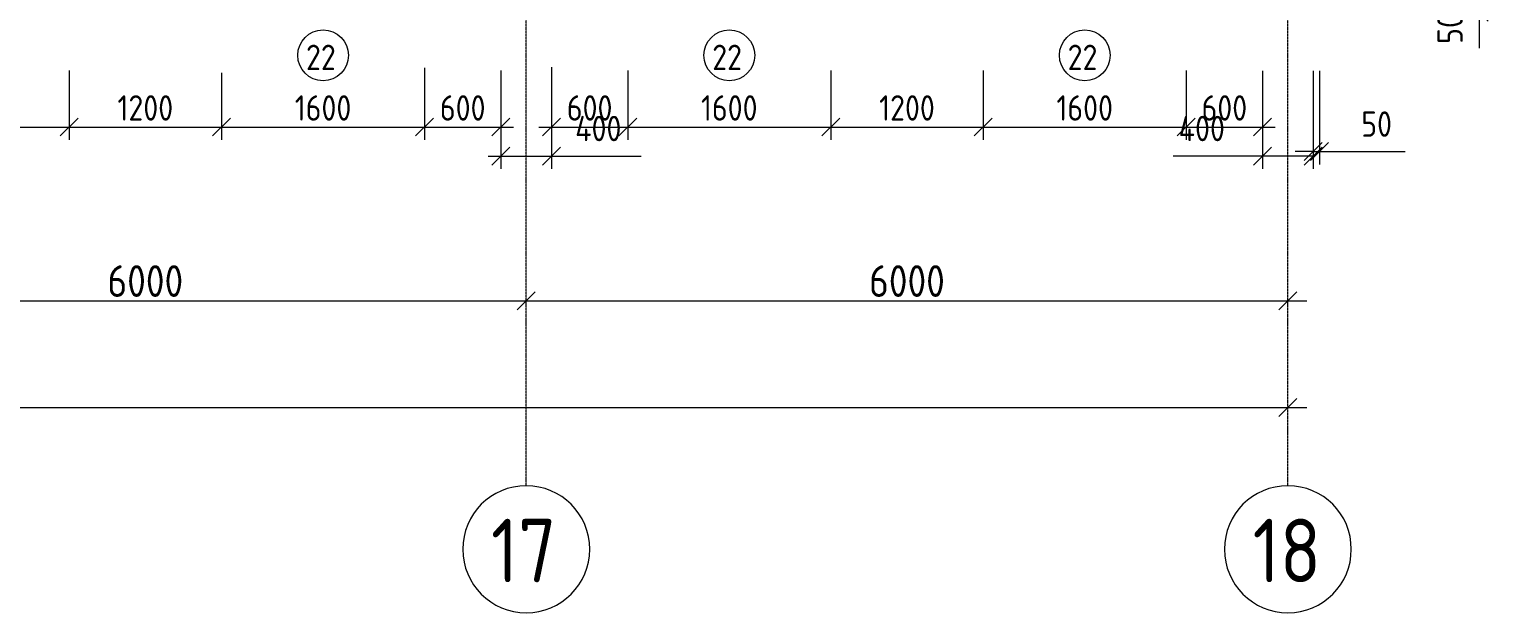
# Model space of a CAD drawing. Header units: millimetres. Extents: x -56773 to 221258, y -262288 to 26541.
# Drawn here: x 51695 to 63216, y -210602 to -206008 of the extents above; entities that cross this region are included whole.
import ezdxf

# ---------------------------------------------------------------- set-up
doc = ezdxf.new("R2010")
doc.units = ezdxf.units.MM
doc.linetypes.add('ADSK_Линия сетки', pattern=[25, 20, -2.5, 0, -2.5])
for name, color, linetype, lineweight in [('Марки окон', 7, 'Continuous', 20), ('Оси', 7, 'Continuous', 9), ('Размеры', 7, 'Continuous', 9)]:
    doc.layers.add(name, color=color, linetype=linetype, lineweight=lineweight)
doc.styles.add('GOST Common', font='', dxfattribs={"width": 0.9, "height": 500})
doc.styles.add('GOST Common_2', font='', dxfattribs={"width": 0.9, "height": 250})
doc.styles.add('GOST Common_3', font='', dxfattribs={"width": 0.9, "height": 200})
doc.styles.get('GOST Common').set_extended_font_data('GOST Common')
doc.styles.get('GOST Common_2').set_extended_font_data('GOST Common')
doc.styles.get('GOST Common_3').set_extended_font_data('GOST Common')
doc.dimstyles.new('ADSK_Основной_2_0', dxfattribs={"dimscale": 304.8, "dimtxt": 201.142999, "dimasz": 0.463911, "dimexe": 0.328084, "dimexo": 0.328084, "dimgap": 0.164042, "dimtad": 1, "dimdec": 3, "dimrnd": 0.001, "dimdsep": 46, "dimtxsty": 'GOST Common_3', "dimblk1": 'OBLIQUE', "dimblk2": 'OBLIQUE', "dimsah": 1, "dimcen": 0.09, "dimdle": 0.328084, "dimazin": 2, "dimtfac": 1, "dimtdec": 4, "dimtix": 1, "dimtmove": 0, "dimatfit": 3, "dimfxl": 1, "dimtvp": 1, "dimtolj": 1, "dimtzin": 0, "dimlwd": 20, "dimlwe": 20, "dimarcsym": 2})
doc.dimstyles.new('ADSK_Основной_2_0_1', dxfattribs={"dimscale": 304.8, "dimtxt": 201.142999, "dimasz": 0.463911, "dimexe": 0.328084, "dimexo": 0.328084, "dimgap": 0.164042, "dimtad": 1, "dimdec": 3, "dimrnd": 0.001, "dimdsep": 46, "dimtxsty": 'GOST Common_3', "dimblk1": 'OBLIQUE', "dimblk2": 'OBLIQUE', "dimsah": 1, "dimcen": 0.09, "dimdle": 0.328084, "dimazin": 2, "dimtfac": 1, "dimtdec": 4, "dimtix": 1, "dimtmove": 1, "dimatfit": 3, "dimfxl": 1, "dimtvp": 1, "dimtolj": 1, "dimtzin": 0, "dimlwd": 20, "dimlwe": 20, "dimarcsym": 2})
doc.dimstyles.new('ADSK_Основной_2_5_мм', dxfattribs={"dimscale": 304.8, "dimtxt": 251.428749, "dimasz": 0.463911, "dimexe": 0.492126, "dimexo": 0.984252, "dimgap": 0.098425, "dimtad": 1, "dimrnd": 0.01, "dimdsep": 46, "dimtxsty": 'GOST Common_2', "dimblk1": 'OBLIQUE', "dimblk2": 'OBLIQUE', "dimsah": 1, "dimcen": 0.09, "dimdle": 0.492126, "dimazin": 2, "dimtfac": 1, "dimtdec": 4, "dimtix": 1, "dimtmove": 0, "dimatfit": 3, "dimfxl": 1, "dimtvp": 1, "dimtolj": 1, "dimtzin": 0, "dimlwd": 20, "dimlwe": 20, "dimarcsym": 2})

# ---------------------------------------------------------------- blocks, each defined once
blk = doc.blocks.new('Ось сетки - Круг_Ø10 мм-8259-Кладочный план 4-го этажа')
at = {"layer": 'Оси', "lineweight": 20}
for start, end in [(360, 180), (180, 360)]:
    blk.add_arc((0, 0), 5, start, end, dxfattribs=at)
blk = doc.blocks.new('_Oblique')
at = {"color": 0, "linetype": 'ByBlock', "lineweight": -2}
blk.add_line((-0.5, -0.5), (0.5, 0.5), dxfattribs=at)
blk = doc.blocks.new('*D5860')
at = {"layer": 'Defpoints', "color": 0, "lineweight": 25, "transparency": 16777216}
for p in [(49609, -208046), (55609, -208046), (55609, -208146)]:
    blk.add_point(p, dxfattribs=at)
at = {"layer": 'Размеры', "color": 0, "lineweight": 20, "transparency": 16777216}
for p, q in [((49459, -208146), (55759, -208146)), ((49609, -208346), (49609, -208296)), ((55609, -208346), (55609, -208296))]:
    blk.add_line(p, q, dxfattribs=at)
at = {"layer": 'Размеры', "color": 0, "lineweight": 20, "transparency": 16777216, "xscale": 141.4, "yscale": 141.4, "zscale": 141.4, "rotation": 180}
blk.add_blockref('_Oblique', (49609, -208146), dxfattribs=at)
at = {"layer": 'Размеры', "color": 0, "lineweight": 20, "transparency": 16777216, "xscale": 141.4, "yscale": 141.4, "zscale": 141.4}
blk.add_blockref('_Oblique', (55609, -208146), dxfattribs=at)
at = {"layer": 'Размеры', "color": 0, "lineweight": 9, "transparency": 16777216, "insert": (52609, -207991), "char_height": 250, "width": 756.84, "attachment_point": 5, "style": 'GOST Common_2'}
blk.add_mtext('\\A1;6000', dxfattribs=at)
blk = doc.blocks.new('*D5861')
at = {"layer": 'Defpoints', "color": 0, "lineweight": 25, "transparency": 16777216}
for p in [(55609, -208046), (61609, -208046), (61609, -208146)]:
    blk.add_point(p, dxfattribs=at)
at = {"layer": 'Размеры', "color": 0, "lineweight": 20, "transparency": 16777216}
for p, q in [((55459, -208146), (61759, -208146)), ((55609, -208346), (55609, -208296)), ((61609, -208346), (61609, -208296))]:
    blk.add_line(p, q, dxfattribs=at)
at = {"layer": 'Размеры', "color": 0, "lineweight": 20, "transparency": 16777216, "xscale": 141.4, "yscale": 141.4, "zscale": 141.4, "rotation": 180}
blk.add_blockref('_Oblique', (55609, -208146), dxfattribs=at)
at = {"layer": 'Размеры', "color": 0, "lineweight": 20, "transparency": 16777216, "xscale": 141.4, "yscale": 141.4, "zscale": 141.4}
blk.add_blockref('_Oblique', (61609, -208146), dxfattribs=at)
at = {"layer": 'Размеры', "color": 0, "lineweight": 9, "transparency": 16777216, "insert": (58609, -207991), "char_height": 250, "width": 756.84, "attachment_point": 5, "style": 'GOST Common_2'}
blk.add_mtext('\\A1;6000', dxfattribs=at)
blk = doc.blocks.new('*D5869')
at = {"layer": 'Defpoints', "color": 0, "lineweight": 25, "transparency": 16777216}
for p in [(-19591, -208886), (61609, -208886), (61609, -208986)]:
    blk.add_point(p, dxfattribs=at)
at = {"layer": 'Размеры', "color": 0, "lineweight": 20, "transparency": 16777216}
for p, q in [((-19741, -208986), (61759, -208986)), ((-19591, -209186), (-19591, -209136)), ((61609, -209186), (61609, -209136))]:
    blk.add_line(p, q, dxfattribs=at)
at = {"layer": 'Размеры', "color": 0, "lineweight": 20, "transparency": 16777216, "xscale": 141.4, "yscale": 141.4, "zscale": 141.4, "rotation": 180}
blk.add_blockref('_Oblique', (-19591, -208986), dxfattribs=at)
at = {"layer": 'Размеры', "color": 0, "lineweight": 20, "transparency": 16777216, "xscale": 141.4, "yscale": 141.4, "zscale": 141.4}
blk.add_blockref('_Oblique', (61609, -208986), dxfattribs=at)
at = {"layer": 'Размеры', "color": 0, "lineweight": 9, "transparency": 16777216, "insert": (21009, -208831), "char_height": 250, "width": 889.8, "attachment_point": 5, "style": 'GOST Common_2'}
blk.add_mtext('\\A1;81200', dxfattribs=at)
blk = doc.blocks.new('*D5811')
at = {"layer": 'Defpoints', "color": 0, "lineweight": 25, "transparency": 16777216}
for p in [(50409, -206233), (52009, -206233), (52009, -206778)]:
    blk.add_point(p, dxfattribs=at)
at = {"layer": 'Размеры', "color": 0, "lineweight": 20, "transparency": 16777216}
for p, q in [((50409, -206333), (50409, -206878)), ((52009, -206333), (52009, -206878)), ((50309, -206778), (52109, -206778))]:
    blk.add_line(p, q, dxfattribs=at)
at = {"layer": 'Размеры', "color": 0, "lineweight": 20, "transparency": 16777216, "xscale": 141.4, "yscale": 141.4, "zscale": 141.4, "rotation": 180}
blk.add_blockref('_Oblique', (50409, -206778), dxfattribs=at)
at = {"layer": 'Размеры', "color": 0, "lineweight": 20, "transparency": 16777216, "xscale": 141.4, "yscale": 141.4, "zscale": 141.4}
blk.add_blockref('_Oblique', (52009, -206778), dxfattribs=at)
at = {"layer": 'Размеры', "color": 0, "lineweight": 9, "transparency": 16777216, "insert": (51209, -206628), "char_height": 200, "width": 560.47, "attachment_point": 5, "style": 'GOST Common_3'}
blk.add_mtext('\\A1;1600', dxfattribs=at)
blk = doc.blocks.new('*D5812')
at = {"layer": 'Defpoints', "color": 0, "lineweight": 25, "transparency": 16777216}
for p in [(52009, -206233), (53209, -206252), (53209, -206778)]:
    blk.add_point(p, dxfattribs=at)
at = {"layer": 'Размеры', "color": 0, "lineweight": 20, "transparency": 16777216}
for p, q in [((52009, -206333), (52009, -206878)), ((53209, -206352), (53209, -206878)), ((51909, -206778), (53309, -206778))]:
    blk.add_line(p, q, dxfattribs=at)
at = {"layer": 'Размеры', "color": 0, "lineweight": 20, "transparency": 16777216, "xscale": 141.4, "yscale": 141.4, "zscale": 141.4, "rotation": 180}
blk.add_blockref('_Oblique', (52009, -206778), dxfattribs=at)
at = {"layer": 'Размеры', "color": 0, "lineweight": 20, "transparency": 16777216, "xscale": 141.4, "yscale": 141.4, "zscale": 141.4}
blk.add_blockref('_Oblique', (53209, -206778), dxfattribs=at)
at = {"layer": 'Размеры', "color": 0, "lineweight": 9, "transparency": 16777216, "insert": (52609, -206628), "char_height": 200, "width": 560.47, "attachment_point": 5, "style": 'GOST Common_3'}
blk.add_mtext('\\A1;1200', dxfattribs=at)
blk = doc.blocks.new('*D5813')
at = {"layer": 'Defpoints', "color": 0, "lineweight": 25, "transparency": 16777216}
for p in [(54809, -206213), (53209, -206252), (54809, -206778)]:
    blk.add_point(p, dxfattribs=at)
at = {"layer": 'Размеры', "color": 0, "lineweight": 20, "transparency": 16777216}
for p, q in [((54809, -206313), (54809, -206878)), ((53209, -206352), (53209, -206878)), ((53109, -206778), (54909, -206778))]:
    blk.add_line(p, q, dxfattribs=at)
at = {"layer": 'Размеры', "color": 0, "lineweight": 20, "transparency": 16777216, "xscale": 141.4, "yscale": 141.4, "zscale": 141.4, "rotation": 180}
blk.add_blockref('_Oblique', (53209, -206778), dxfattribs=at)
at = {"layer": 'Размеры', "color": 0, "lineweight": 20, "transparency": 16777216, "xscale": 141.4, "yscale": 141.4, "zscale": 141.4}
blk.add_blockref('_Oblique', (54809, -206778), dxfattribs=at)
at = {"layer": 'Размеры', "color": 0, "lineweight": 9, "transparency": 16777216, "insert": (54009, -206628), "char_height": 200, "width": 560.47, "attachment_point": 5, "style": 'GOST Common_3'}
blk.add_mtext('\\A1;1600', dxfattribs=at)
blk = doc.blocks.new('*D5814')
at = {"layer": 'Defpoints', "color": 0, "lineweight": 25, "transparency": 16777216}
for p in [(54809, -206213), (55409, -206234), (55409, -206778)]:
    blk.add_point(p, dxfattribs=at)
at = {"layer": 'Размеры', "color": 0, "lineweight": 20, "transparency": 16777216}
for p, q in [((54809, -206313), (54809, -206878)), ((55409, -206334), (55409, -206878)), ((54709, -206778), (55509, -206778))]:
    blk.add_line(p, q, dxfattribs=at)
at = {"layer": 'Размеры', "color": 0, "lineweight": 20, "transparency": 16777216, "xscale": 141.4, "yscale": 141.4, "zscale": 141.4, "rotation": 180}
blk.add_blockref('_Oblique', (54809, -206778), dxfattribs=at)
at = {"layer": 'Размеры', "color": 0, "lineweight": 20, "transparency": 16777216, "xscale": 141.4, "yscale": 141.4, "zscale": 141.4}
blk.add_blockref('_Oblique', (55409, -206778), dxfattribs=at)
at = {"layer": 'Размеры', "color": 0, "lineweight": 9, "transparency": 16777216, "insert": (55109, -206628), "char_height": 200, "width": 454.11, "attachment_point": 5, "style": 'GOST Common_3'}
blk.add_mtext('\\A1;600', dxfattribs=at)
blk = doc.blocks.new('*D5815')
at = {"layer": 'Defpoints', "color": 0, "lineweight": 25, "transparency": 16777216}
for p in [(55809, -206207), (55409, -206234), (55809, -207007)]:
    blk.add_point(p, dxfattribs=at)
at = {"layer": 'Размеры', "color": 0, "lineweight": 20, "transparency": 16777216}
for p, q in [((55409, -206334), (55409, -207107)), ((55809, -206307), (55809, -207107)), ((55309, -207007), (55809, -207007)), ((55809, -207007), (56514, -207007))]:
    blk.add_line(p, q, dxfattribs=at)
at = {"layer": 'Размеры', "color": 0, "lineweight": 20, "transparency": 16777216, "xscale": 141.4, "yscale": 141.4, "zscale": 141.4, "rotation": 180}
blk.add_blockref('_Oblique', (55409, -207007), dxfattribs=at)
at = {"layer": 'Размеры', "color": 0, "lineweight": 20, "transparency": 16777216, "xscale": 141.4, "yscale": 141.4, "zscale": 141.4}
blk.add_blockref('_Oblique', (55809, -207007), dxfattribs=at)
at = {"layer": 'Размеры', "color": 0, "lineweight": 9, "transparency": 16777216, "insert": (55995, -206690), "char_height": 200, "width": 474.56, "attachment_point": 1, "line_spacing_factor": 1.022761, "style": 'GOST Common_3'}
blk.add_mtext('\\A1;400', dxfattribs=at)
blk = doc.blocks.new('*D5816')
at = {"layer": 'Defpoints', "color": 0, "lineweight": 25, "transparency": 16777216}
for p in [(55809, -206207), (56409, -206233), (56409, -206778)]:
    blk.add_point(p, dxfattribs=at)
at = {"layer": 'Размеры', "color": 0, "lineweight": 20, "transparency": 16777216}
for p, q in [((55809, -206307), (55809, -206878)), ((56409, -206333), (56409, -206878)), ((55709, -206778), (56509, -206778))]:
    blk.add_line(p, q, dxfattribs=at)
at = {"layer": 'Размеры', "color": 0, "lineweight": 20, "transparency": 16777216, "xscale": 141.4, "yscale": 141.4, "zscale": 141.4, "rotation": 180}
blk.add_blockref('_Oblique', (55809, -206778), dxfattribs=at)
at = {"layer": 'Размеры', "color": 0, "lineweight": 20, "transparency": 16777216, "xscale": 141.4, "yscale": 141.4, "zscale": 141.4}
blk.add_blockref('_Oblique', (56409, -206778), dxfattribs=at)
at = {"layer": 'Размеры', "color": 0, "lineweight": 9, "transparency": 16777216, "insert": (56109, -206628), "char_height": 200, "width": 454.11, "attachment_point": 5, "style": 'GOST Common_3'}
blk.add_mtext('\\A1;600', dxfattribs=at)
blk = doc.blocks.new('*D5817')
at = {"layer": 'Defpoints', "color": 0, "lineweight": 25, "transparency": 16777216}
for p in [(56409, -206233), (58009, -206233), (58009, -206778)]:
    blk.add_point(p, dxfattribs=at)
at = {"layer": 'Размеры', "color": 0, "lineweight": 20, "transparency": 16777216}
for p, q in [((56409, -206333), (56409, -206878)), ((58009, -206333), (58009, -206878)), ((56309, -206778), (58109, -206778))]:
    blk.add_line(p, q, dxfattribs=at)
at = {"layer": 'Размеры', "color": 0, "lineweight": 20, "transparency": 16777216, "xscale": 141.4, "yscale": 141.4, "zscale": 141.4, "rotation": 180}
blk.add_blockref('_Oblique', (56409, -206778), dxfattribs=at)
at = {"layer": 'Размеры', "color": 0, "lineweight": 20, "transparency": 16777216, "xscale": 141.4, "yscale": 141.4, "zscale": 141.4}
blk.add_blockref('_Oblique', (58009, -206778), dxfattribs=at)
at = {"layer": 'Размеры', "color": 0, "lineweight": 9, "transparency": 16777216, "insert": (57209, -206628), "char_height": 200, "width": 560.47, "attachment_point": 5, "style": 'GOST Common_3'}
blk.add_mtext('\\A1;1600', dxfattribs=at)
blk = doc.blocks.new('*D5818')
at = {"layer": 'Defpoints', "color": 0, "lineweight": 25, "transparency": 16777216}
for p in [(58009, -206233), (59209, -206233), (59209, -206778)]:
    blk.add_point(p, dxfattribs=at)
at = {"layer": 'Размеры', "color": 0, "lineweight": 20, "transparency": 16777216}
for p, q in [((58009, -206333), (58009, -206878)), ((59209, -206333), (59209, -206878)), ((57909, -206778), (59309, -206778))]:
    blk.add_line(p, q, dxfattribs=at)
at = {"layer": 'Размеры', "color": 0, "lineweight": 20, "transparency": 16777216, "xscale": 141.4, "yscale": 141.4, "zscale": 141.4, "rotation": 180}
blk.add_blockref('_Oblique', (58009, -206778), dxfattribs=at)
at = {"layer": 'Размеры', "color": 0, "lineweight": 20, "transparency": 16777216, "xscale": 141.4, "yscale": 141.4, "zscale": 141.4}
blk.add_blockref('_Oblique', (59209, -206778), dxfattribs=at)
at = {"layer": 'Размеры', "color": 0, "lineweight": 9, "transparency": 16777216, "insert": (58609, -206628), "char_height": 200, "width": 560.47, "attachment_point": 5, "style": 'GOST Common_3'}
blk.add_mtext('\\A1;1200', dxfattribs=at)
blk = doc.blocks.new('*D5819')
at = {"layer": 'Defpoints', "color": 0, "lineweight": 25, "transparency": 16777216}
for p in [(59209, -206233), (60809, -206233), (60809, -206778)]:
    blk.add_point(p, dxfattribs=at)
at = {"layer": 'Размеры', "color": 0, "lineweight": 20, "transparency": 16777216}
for p, q in [((59209, -206333), (59209, -206878)), ((60809, -206333), (60809, -206878)), ((59109, -206778), (60909, -206778))]:
    blk.add_line(p, q, dxfattribs=at)
at = {"layer": 'Размеры', "color": 0, "lineweight": 20, "transparency": 16777216, "xscale": 141.4, "yscale": 141.4, "zscale": 141.4, "rotation": 180}
blk.add_blockref('_Oblique', (59209, -206778), dxfattribs=at)
at = {"layer": 'Размеры', "color": 0, "lineweight": 20, "transparency": 16777216, "xscale": 141.4, "yscale": 141.4, "zscale": 141.4}
blk.add_blockref('_Oblique', (60809, -206778), dxfattribs=at)
at = {"layer": 'Размеры', "color": 0, "lineweight": 9, "transparency": 16777216, "insert": (60009, -206628), "char_height": 200, "width": 560.47, "attachment_point": 5, "style": 'GOST Common_3'}
blk.add_mtext('\\A1;1600', dxfattribs=at)
blk = doc.blocks.new('*D5820')
at = {"layer": 'Defpoints', "color": 0, "lineweight": 25, "transparency": 16777216}
for p in [(60809, -206233), (61409, -206235), (61409, -206778)]:
    blk.add_point(p, dxfattribs=at)
at = {"layer": 'Размеры', "color": 0, "lineweight": 20, "transparency": 16777216}
for p, q in [((60809, -206333), (60809, -206878)), ((61409, -206335), (61409, -206878)), ((60709, -206778), (61509, -206778))]:
    blk.add_line(p, q, dxfattribs=at)
at = {"layer": 'Размеры', "color": 0, "lineweight": 20, "transparency": 16777216, "xscale": 141.4, "yscale": 141.4, "zscale": 141.4, "rotation": 180}
blk.add_blockref('_Oblique', (60809, -206778), dxfattribs=at)
at = {"layer": 'Размеры', "color": 0, "lineweight": 20, "transparency": 16777216, "xscale": 141.4, "yscale": 141.4, "zscale": 141.4}
blk.add_blockref('_Oblique', (61409, -206778), dxfattribs=at)
at = {"layer": 'Размеры', "color": 0, "lineweight": 9, "transparency": 16777216, "insert": (61109, -206628), "char_height": 200, "width": 454.11, "attachment_point": 5, "style": 'GOST Common_3'}
blk.add_mtext('\\A1;600', dxfattribs=at)
blk = doc.blocks.new('*D5821')
at = {"layer": 'Defpoints', "color": 0, "lineweight": 25, "transparency": 16777216}
for p in [(61409, -206235), (61809, -206235), (61809, -207007)]:
    blk.add_point(p, dxfattribs=at)
at = {"layer": 'Размеры', "color": 0, "lineweight": 20, "transparency": 16777216}
for p, q in [((61409, -206335), (61409, -207107)), ((61809, -206335), (61809, -207107)), ((61409, -207007), (60705, -207007)), ((61809, -207007), (61309, -207007))]:
    blk.add_line(p, q, dxfattribs=at)
at = {"layer": 'Размеры', "color": 0, "lineweight": 20, "transparency": 16777216, "xscale": 141.4, "yscale": 141.4, "zscale": 141.4, "rotation": 180}
blk.add_blockref('_Oblique', (61409, -207007), dxfattribs=at)
at = {"layer": 'Размеры', "color": 0, "lineweight": 20, "transparency": 16777216, "xscale": 141.4, "yscale": 141.4, "zscale": 141.4}
blk.add_blockref('_Oblique', (61809, -207007), dxfattribs=at)
at = {"layer": 'Размеры', "color": 0, "lineweight": 9, "transparency": 16777216, "insert": (60749, -206690), "char_height": 200, "width": 474.56, "attachment_point": 1, "line_spacing_factor": 1.022761, "style": 'GOST Common_3'}
blk.add_mtext('\\A1;400', dxfattribs=at)
blk = doc.blocks.new('*D5822')
at = {"layer": 'Defpoints', "color": 0, "lineweight": 25, "transparency": 16777216}
for p in [(61809, -206235), (61859, -206235), (61859, -206972)]:
    blk.add_point(p, dxfattribs=at)
at = {"layer": 'Размеры', "color": 0, "lineweight": 20, "transparency": 16777216}
for p, q in [((61809, -206335), (61809, -207072)), ((61859, -206335), (61859, -207072)), ((61809, -206972), (61668, -206972)), ((61809, -206972), (61859, -206972)), ((61859, -206972), (62534, -206972))]:
    blk.add_line(p, q, dxfattribs=at)
at = {"layer": 'Размеры', "color": 0, "lineweight": 20, "transparency": 16777216, "xscale": 141.4, "yscale": 141.4, "zscale": 141.4}
blk.add_blockref('_Oblique', (61809, -206972), dxfattribs=at)
at = {"layer": 'Размеры', "color": 0, "lineweight": 20, "transparency": 16777216, "xscale": 141.4, "yscale": 141.4, "zscale": 141.4, "rotation": 180}
blk.add_blockref('_Oblique', (61859, -206972), dxfattribs=at)
at = {"layer": 'Размеры', "color": 0, "lineweight": 9, "transparency": 16777216, "insert": (62187, -206655), "char_height": 200, "width": 302.74, "attachment_point": 1, "line_spacing_factor": 1.022761, "style": 'GOST Common_3'}
blk.add_mtext('\\A1;50', dxfattribs=at)
blk = doc.blocks.new('*D5837')
at = {"layer": 'Defpoints', "color": 0, "lineweight": 25, "transparency": 16777216}
for p in [(61809, -205823), (61859, -205873), (63116, -205873)]:
    blk.add_point(p, dxfattribs=at)
at = {"layer": 'Размеры', "color": 0, "lineweight": 20, "transparency": 16777216}
for p, q in [((63116, -205823), (63116, -205682)), ((61909, -205823), (63216, -205823)), ((61959, -205873), (63216, -205873)), ((63116, -205823), (63116, -205873)), ((63116, -205873), (63116, -206156))]:
    blk.add_line(p, q, dxfattribs=at)
at = {"layer": 'Размеры', "color": 0, "lineweight": 20, "transparency": 16777216, "xscale": 141.4, "yscale": 141.4, "zscale": 141.4}
for p, rotation in [((63116, -205823), 270), ((63116, -205873), 90)]:
    blk.add_blockref('_Oblique', p, dxfattribs=dict(at, rotation=rotation))
at = {"layer": 'Размеры', "color": 0, "lineweight": 9, "transparency": 16777216, "insert": (62787, -206124), "char_height": 200, "width": 302.74, "attachment_point": 1, "rotation": 90, "line_spacing_factor": 1.022761, "style": 'GOST Common_3'}
blk.add_mtext('\\A1;50', dxfattribs=at)
blk = doc.blocks.new('М_окна1 - Маркировка типоразмера-1510237-Кладочный план 4-го этажа')
at = {"layer": 'Марки окон'}
blk.add_circle((0, 0), 2, dxfattribs=at)

msp = doc.modelspace()

# ---------------------------------------------------------------- linework, layer by layer
at = {"layer": 'Оси', "linetype": 'ADSK_Линия сетки', "lineweight": 5}
for p, q in [((55609.3615, -209602.3427), (55609.3615, -188601.0153)), ((61609.3615, -209602.3427), (61609.3615, -188601.0153))]:
    msp.add_line(p, q, dxfattribs=at)

# ---------------------------------------------------------------- block references
at = {"layer": 'Марки окон', "lineweight": 9, "xscale": 99.99999999999993, "yscale": 99.99999999999993, "zscale": 99.99999999999993}
for p in [(54009.3615, -206213.4914), (57209.3615, -206213.4914), (60009.3615, -206213.4914)]:
    msp.add_blockref('М_окна1 - Маркировка типоразмера-1510237-Кладочный план 4-го этажа', p, dxfattribs=at)
at = {"layer": 'Оси', "lineweight": 20, "xscale": 99.99999999999993, "yscale": 99.99999999999993, "zscale": 99.99999999999993}
for p in [(55609.3615, -210102.3427), (61609.3615, -210102.3427)]:
    msp.add_blockref('Ось сетки - Круг_Ø10 мм-8259-Кладочный план 4-го этажа', p, dxfattribs=at)

# ---------------------------------------------------------------- texts
at = {"layer": 'Марки окон', "lineweight": 5, "char_height": 200, "width": 317.46825, "attachment_point": 1, "style": 'GOST Common_3'}
for insert in [(53874.8041, -206129.7061), (57074.8041, -206129.7061), (59874.8041, -206129.7061)]:
    msp.add_mtext('22', dxfattribs=dict(at, insert=insert))
at = {"layer": 'Оси', "char_height": 500, "width": 671.012437, "attachment_point": 1, "style": 'GOST Common'}
for s, insert in [('17', (55331.7808, -209862.476)), ('18', (61331.7808, -209862.476))]:
    msp.add_mtext(s, dxfattribs=dict(at, insert=insert))

# ---------------------------------------------------------------- dimensions: what is measured, and where the dimension line sits
at = {"layer": 'Размеры', "lineweight": 9}
dim = msp.add_linear_dim(base=(63115.5538, -205873.4914), p1=(61809.3615, -205823.4914), p2=(61859.3615, -205873.4914), angle=90, dimstyle='ADSK_Основной_2_0', override={"dimpost": '<>', "dimfxl": 70.710678}, dxfattribs=at)
dim.commit()
dim.dimension.update_dxf_attribs({"geometry": '*D5837', "text_midpoint": (62919.8395, -206156.2914), "dimtype": 160, "text_rotation": 90})
for base, p1, p2, dimstyle, override, picture, middle in [((54809.3615, -206778.4042), (53209.3615, -206251.7405), (54809.3615, -206213.2828), 'ADSK_Основной_2_0_1', {"dimpost": '<>', "dimfxl": 1600.462119}, '*D5813', (54009.3615, -206628.4042)), ((55409.3615, -206778.4042), (54809.3615, -206213.2828), (55409.3615, -206233.5865), 'ADSK_Основной_2_0_1', {"dimpost": '<>', "dimfxl": 600.343433}, '*D5814', (55109.3615, -206628.4042)), ((56409.3615, -206778.4042), (55809.3615, -206207.4897), (56409.3615, -206233.0913), 'ADSK_Основной_2_0_1', {"dimpost": '<>', "dimfxl": 600.545952}, '*D5816', (56109.3615, -206628.4042)), ((52009.3615, -206778.4042), (50409.3615, -206233.0913), (52009.3615, -206233.0913), 'ADSK_Основной_2_0_1', {"dimpost": '<>', "dimfxl": 1600}, '*D5811', (51209.3615, -206628.4042)), ((53209.3615, -206778.4042), (52009.3615, -206233.0913), (53209.3615, -206251.7405), 'ADSK_Основной_2_0_1', {"dimpost": '<>', "dimfxl": 1200.144906}, '*D5812', (52609.3615, -206628.4042)), ((58009.3615, -206778.4042), (56409.3615, -206233.0913), (58009.3615, -206233.0913), 'ADSK_Основной_2_0_1', {"dimpost": '<>', "dimfxl": 1600}, '*D5817', (57209.3615, -206628.4042)), ((59209.3615, -206778.4042), (58009.3615, -206233.0913), (59209.3615, -206233.0913), 'ADSK_Основной_2_0_1', {"dimpost": '<>', "dimfxl": 1200}, '*D5818', (58609.3615, -206628.4042)), ((60809.3615, -206778.4042), (59209.3615, -206233.0913), (60809.3615, -206233.0913), 'ADSK_Основной_2_0_1', {"dimpost": '<>', "dimfxl": 1600}, '*D5819', (60009.3615, -206628.4042)), ((61409.3615, -206778.4042), (60809.3615, -206233.0913), (61409.3615, -206235.3386), 'ADSK_Основной_2_0_1', {"dimpost": '<>', "dimfxl": 600.004209}, '*D5820', (61109.3615, -206628.4042)), ((55609.3615, -208145.7149), (49609.3615, -208045.73), (55609.3615, -208045.73), 'ADSK_Основной_2_5_мм', {"dimpost": '<>', "dimfxl": 6000}, '*D5860', (52609.3615, -207990.7149)), ((61609.3615, -208145.7149), (55609.3615, -208045.73), (61609.3615, -208045.73), 'ADSK_Основной_2_5_мм', {"dimpost": '<>', "dimfxl": 6000}, '*D5861', (58609.3615, -207990.7149)), ((61609.3615, -208985.7149), (-19590.6385, -208885.73), (61609.3615, -208885.73), 'ADSK_Основной_2_5_мм', {"dimpost": '<>', "dimfxl": 81200}, '*D5869', (21009.3615, -208830.7149))]:
    dim = msp.add_linear_dim(base=base, p1=p1, p2=p2, dimstyle=dimstyle, override=override, dxfattribs=at)
    dim.commit()
    dim.dimension.update_dxf_attribs({"geometry": picture, "text_midpoint": middle})
for base, p1, p2, override, picture, middle in [((55809.3615, -207007.1289), (55409.3615, -206233.5865), (55809.3615, -206207.4897), {"dimpost": '<>', "dimfxl": 400.8504}, '*D5815', (56232.1901, -207007.1289)), ((61809.3615, -207007.1289), (61409.3615, -206235.3386), (61809.3615, -206235.3386), {"dimpost": '<>', "dimfxl": 400}, '*D5821', (60986.5329, -207007.1289)), ((61859.3615, -206971.7719), (61809.3615, -206235.3386), (61859.3615, -206235.3386), {"dimpost": '<>', "dimfxl": 50}, '*D5822', (62337.8758, -206971.7719))]:
    dim = msp.add_linear_dim(base=base, p1=p1, p2=p2, dimstyle='ADSK_Основной_2_0', override=override, dxfattribs=at)
    dim.commit()
    dim.dimension.update_dxf_attribs({"geometry": picture, "text_midpoint": middle, "dimtype": 160})

doc.saveas('drawing.dxf')
